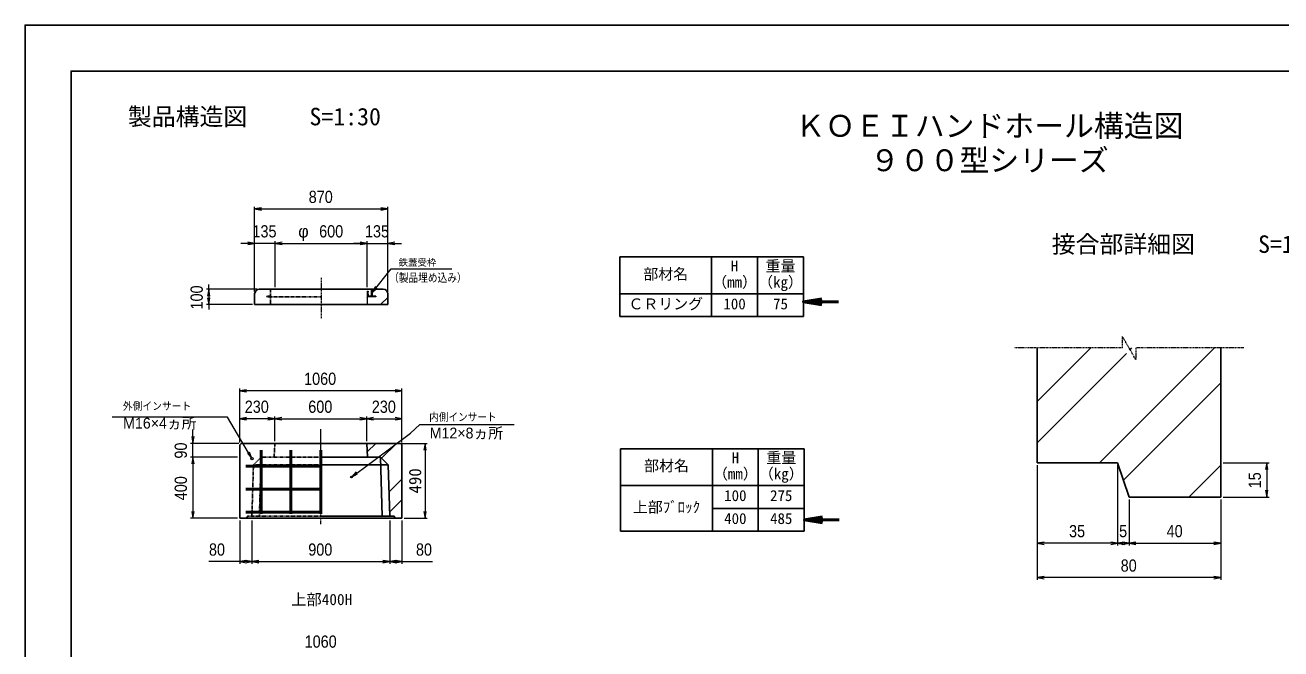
# Model space of a CAD drawing. Units: millimetres, scale not verified. Extents: x -210 to 210, y -148 to 148.
# Drawn here: x -210 to 63.5, y 12.6 to 148.5 of the extents above; entities that cross this region are included whole.
import ezdxf
from ezdxf.enums import TextEntityAlignment as Align

# ---------------------------------------------------------------- set-up
doc = ezdxf.new("R2010")
doc.units = ezdxf.units.MM
doc.linetypes.add('USER1', pattern=[12.95, 6.35, -3.175, 0.25, -3.175])
doc.linetypes.add('USER2', pattern=[4.7625, 3.175, -1.5875])
doc.layers.add('0-0', color=7, linetype='Continuous')
for name, color, linetype, lineweight in [('0-1_0', 9, 'Continuous', 25), ('0-2_dims', 2, 'Continuous', 13), ('0-3_pen1実線', 4, 'Continuous', 13), ('0-4_pen2実線', 3, 'Continuous', 13), ('0-5_pen3実線', 7, 'Continuous', 25), ('0-6_pen4実線', 6, 'Continuous', 25), ('0-7_pen1一点', 4, 'USER1', 13), ('0-8_pen2破線', 3, 'USER2', 25), ('0-9_鉄筋１', 7, 'Continuous', 50), ('0-A_鉄筋２', 7, 'Continuous', 50)]:
    doc.layers.add(name, color=color, linetype=linetype, lineweight=lineweight)
doc.styles.add('ＭＳ ゴシック', font='')
doc.styles.add('ＭＳ Ｐゴシック', font='')
doc.styles.get('ＭＳ ゴシック').set_extended_font_data('MS Gothic')
doc.styles.get('ＭＳ Ｐゴシック').set_extended_font_data('MS PGothic')

# ---------------------------------------------------------------- blocks, each defined once
blk = doc.blocks.new('部分図 1')
at = {"layer": '0-1_0'}
blk.add_lwpolyline([(0, 0), (12600, 0), (12600, 8910), (0, 8910)], close=True, dxfattribs=at)
at = {"layer": '0-2_dims'}
for p, q in [((1499.86, 7168.59), (1499.86, 7723.54)), ((2369.86, 7183.59), (2369.86, 7723.54)), ((1499.86, 7708.54), (2369.86, 7708.54)), ((1499.86, 7483.54), (1409.86, 7483.54)), ((1499.86, 7168.59), (1499.86, 7498.54)), ((1634.86, 7483.54), (1499.86, 7483.54)), ((1634.86, 7198.59), (1634.86, 7498.54)), ((1634.86, 7198.59), (1634.86, 7498.54)), ((1634.86, 7483.54), (2234.86, 7483.54)), ((1634.86, 7483.54), (1724.86, 7483.54)), ((2234.86, 7483.54), (2144.86, 7483.54)), ((2234.86, 7198.59), (2234.86, 7498.54)), ((2234.86, 7198.59), (2234.86, 7498.54)), ((2234.86, 7483.54), (2369.86, 7483.54)), ((2369.86, 7168.59), (2369.86, 7498.54)), ((2369.86, 7483.54), (2459.86, 7483.54)), ((1514.86, 7183.59), (1184.92, 7183.59)), ((1199.92, 7183.59), (1199.92, 7215.41)), ((1199.92, 7183.59), (1199.92, 7083.59)), ((1484.86, 7083.59), (1184.92, 7083.59)), ((1199.92, 7083.59), (1199.92, 7051.78)), ((1402, 6182), (1402, 6535)), ((2462, 6520), (1402, 6520)), ((2462, 6182), (2462, 6535)), ((1402, 6182), (1402, 6352.26)), ((1632, 6337.26), (1402, 6337.26)), ((1632, 6192), (1632, 6352.26)), ((1632, 6192), (1632, 6352.26)), ((1632, 6337.26), (2232, 6337.26)), ((2232, 6192), (2232, 6352.26)), ((2232, 6192), (2232, 6352.26)), ((2232, 6337.26), (2462, 6337.26)), ((2462, 6182), (2462, 6352.26)), ((1096, 6177), (1096, 6267)), ((1397, 6177), (1081, 6177)), ((1096, 6087), (1096, 6177)), ((1387, 6087), (1081, 6087)), ((1387, 6087), (1081, 6087)), ((1096, 6087), (1096, 5687)), ((1096, 6087), (1096, 5997)), ((6613.13, 6035.02), (6613.13, 5509.36)), ((6613.13, 6035.02), (6613.13, 5284.36)), ((7138.13, 6035.02), (7138.13, 5509.36)), ((7138.13, 6035.02), (7138.13, 5509.36)), ((7828.13, 6050.02), (8128.22, 6050.02)), ((8113.22, 6050.02), (8113.22, 5825.02)), ((7213.13, 5810.02), (7213.13, 5509.36)), ((7213.13, 5810.02), (7213.13, 5509.36)), ((7813.13, 5810.02), (7813.13, 5509.36)), ((7813.13, 5810.02), (7813.13, 5284.36)), ((7828.13, 5825.02), (8128.22, 5825.02)), ((1387, 5687), (1081, 5687)), ((1402, 5672), (1402, 5389)), ((1482, 5672), (1482, 5389)), ((1482, 5672), (1482, 5389)), ((2382, 5672), (2382, 5389)), ((2382, 5672), (2382, 5389)), ((2462, 5672), (2462, 5389)), ((7138.13, 5524.36), (6613.13, 5524.36)), ((7213.13, 5524.36), (7138.13, 5524.36)), ((7213.13, 5524.36), (7813.13, 5524.36)), ((1482, 5404), (2382, 5404)), ((7813.13, 5299.36), (6613.13, 5299.36))]:
    blk.add_line(p, q, dxfattribs=at)
at = {"layer": '0-2_dims', "lineweight": 18}
for p, q in [((2435.87, 7316.95), (2787.34, 7316.95)), ((1191.3, 6348.75), (569.83, 6348.75)), ((2578.02, 6299.85), (3194.49, 6299.85)), ((2441.14, 6177), (2628, 6177)), ((2613, 6177), (2613, 5687)), ((2477, 5687), (2628, 5687))]:
    blk.add_line(p, q, dxfattribs=at)
at = {"layer": '0-2_dims', "lineweight": 50}
for p, q in [((5085.86, 7102.36), (5314.43, 7102.36)), ((5090.76, 5677.1), (5319.33, 5677.1))]:
    blk.add_line(p, q, dxfattribs=at)
at = {"layer": '0-2_dims'}
for points in [[(1544.86, 7716.04), (1499.86, 7708.54), (1544.86, 7701.04)], [(2324.86, 7701.04), (2369.86, 7708.54), (2324.86, 7716.04)], [(1454.86, 7476.04), (1499.86, 7483.54), (1454.86, 7491.04)], [(1679.86, 7491.04), (1634.86, 7483.54), (1679.86, 7476.04)], [(1679.86, 7491.04), (1634.86, 7483.54), (1679.86, 7476.04)], [(2189.86, 7476.04), (2234.86, 7483.54), (2189.86, 7491.04)], [(2189.86, 7476.04), (2234.86, 7483.54), (2189.86, 7491.04)], [(2414.86, 7491.04), (2369.86, 7483.54), (2414.86, 7476.04)], [(2266.86, 7161.59), (2390.87, 7316.95), (2435.87, 7316.95)], [(1207.42, 7138.59), (1199.92, 7183.59), (1192.42, 7138.59)], [(2289.07, 7201.44), (2266.86, 7161.59), (2300.79, 7192.08)], [(1192.42, 7128.59), (1199.92, 7083.59), (1207.42, 7128.59)], [(1447, 6527.5), (1402, 6520), (1447, 6512.5)], [(2417, 6512.5), (2462, 6520), (2417, 6527.5)], [(1482, 6077), (1321.69, 6348.75), (1191.3, 6348.75)], [(1482, 6077), (1321.69, 6348.75), (1191.3, 6348.75)], [(1447, 6344.76), (1402, 6337.26), (1447, 6329.76)], [(1587, 6329.76), (1632, 6337.26), (1587, 6344.76)], [(1677, 6344.76), (1632, 6337.26), (1677, 6329.76)], [(2187, 6329.76), (2232, 6337.26), (2187, 6344.76)], [(2277, 6344.76), (2232, 6337.26), (2277, 6329.76)], [(2417, 6329.76), (2462, 6337.26), (2417, 6344.76)], [(2132, 5957), (2517.16, 6243.58), (2578.02, 6299.85)], [(1088.5, 6222), (1096, 6177), (1103.5, 6222)], [(1103.5, 6042), (1096, 6087), (1088.5, 6042)], [(1103.5, 6042), (1096, 6087), (1088.5, 6042)], [(1452.68, 6111.95), (1482, 6077), (1465.6, 6119.57)], [(1452.68, 6111.95), (1482, 6077), (1465.6, 6119.57)], [(2163.63, 5989.88), (2132, 5957), (2172.58, 5977.85)], [(8120.72, 6005.02), (8113.22, 6050.02), (8105.72, 6005.02)], [(8105.72, 5870.02), (8113.22, 5825.02), (8120.72, 5870.02)], [(1088.5, 5732), (1096, 5687), (1103.5, 5732)], [(6658.13, 5531.86), (6613.13, 5524.36), (6658.13, 5516.86)], [(7093.13, 5516.86), (7138.13, 5524.36), (7093.13, 5531.86)], [(7183.13, 5531.86), (7138.13, 5524.36), (7183.13, 5516.86)], [(7168.13, 5516.86), (7213.13, 5524.36), (7168.13, 5531.86)], [(7258.13, 5531.86), (7213.13, 5524.36), (7258.13, 5516.86)], [(7768.13, 5516.86), (7813.13, 5524.36), (7768.13, 5531.86)], [(1482, 5404), (1402, 5404), (1201.18, 5404)], [(1447, 5411.5), (1402, 5404), (1447, 5396.5)], [(1437, 5396.5), (1482, 5404), (1437, 5411.5)], [(1527, 5411.5), (1482, 5404), (1527, 5396.5)], [(2337, 5396.5), (2382, 5404), (2337, 5411.5)], [(2427, 5411.5), (2382, 5404), (2427, 5396.5)], [(2382, 5404), (2462, 5404), (2662.82, 5404)], [(2417, 5396.5), (2462, 5404), (2417, 5411.5)], [(6658.13, 5306.86), (6613.13, 5299.36), (6658.13, 5291.86)], [(7768.13, 5291.86), (7813.13, 5299.36), (7768.13, 5306.86)]]:
    blk.add_lwpolyline(points, dxfattribs=at)
at = {"layer": '0-2_dims', "lineweight": 50}
for points in [[(5205.86, 7122.36), (5085.86, 7102.36), (5205.86, 7082.36)], [(5210.76, 5697.1), (5090.76, 5677.1), (5210.76, 5657.1)]]:
    blk.add_lwpolyline(points, dxfattribs=at)
at = {"layer": '0-2_dims', "lineweight": 18}
for points in [[(2620.5, 6132), (2613, 6177), (2605.5, 6132)], [(2605.5, 5732), (2613, 5687), (2620.5, 5732)]]:
    blk.add_lwpolyline(points, dxfattribs=at)
at = {"layer": '0-3_pen1実線'}
for p, q in [((2266.86, 7162.62), (2287.84, 7183.59)), ((2234.86, 7130.62), (2237.84, 7133.59)), ((2322.54, 7083.59), (2369.86, 7130.91)), ((6613.13, 6450.49), (6962.67, 6800.02)), ((6613.13, 6181.08), (7196.29, 6764.24)), ((7020.89, 6050.02), (7770.89, 6800.02)), ((7218.93, 6786.88), (7232.08, 6800.02)), ((7176.17, 5935.9), (7813.13, 6572.86)), ((2235.13, 6120.7), (2291.43, 6177)), ((2329.07, 6079.93), (2426.14, 6177)), ((7604.11, 5825.02), (7813.13, 6034.04)), ((2377.32, 5858.78), (2462, 5943.46)), ((2381.22, 5727.98), (2462, 5808.75))]:
    blk.add_line(p, q, dxfattribs=at)
at = {"layer": '0-4_pen2実線'}
for p, q in [((2234.86, 7171.09), (2240.86, 7171.09)), ((2234.86, 7171.09), (2234.86, 7133.59)), ((2260.86, 7139.59), (2240.86, 7139.59)), ((2260.86, 7183.59), (2260.86, 7139.59)), ((2266.86, 7183.59), (2266.86, 7139.59)), ((2290.86, 7139.59), (2266.86, 7139.59)), ((2290.86, 7139.59), (2290.86, 7133.59)), ((2234.86, 7133.59), (2234.86, 7083.59)), ((2290.86, 7133.59), (2234.86, 7133.59))]:
    blk.add_line(p, q, dxfattribs=at)
at = {"layer": '0-4_pen2実線', "linetype": 'USER2'}
blk.add_line((2240.86, 7171.09), (2240.86, 7139.59), dxfattribs=at)
at = {"layer": '0-4_pen2実線'}
for centre, radius in [((1482, 6077), 8), ((2132, 5957), 6)]:
    blk.add_circle(centre, radius, dxfattribs=at)
at = {"layer": '0-5_pen3実線'}
for p, q in [((4485.86, 7394.86), (4485.86, 7004.86)), ((4785.86, 7394.86), (4785.86, 7004.86)), ((1499.86, 7153.59), (1499.86, 7083.59)), ((1529.86, 7183.59), (2339.86, 7183.59)), ((2369.86, 7153.59), (2369.86, 7083.59)), ((3885.86, 7154.86), (5085.86, 7154.86)), ((1499.86, 7083.59), (2369.86, 7083.59)), ((6613.13, 6800.02), (6613.13, 6050.02)), ((7813.13, 6800.02), (7813.13, 5825.02)), ((1402, 6167), (1412, 6177)), ((1402, 6167), (1402, 5687)), ((2452, 6177), (1412, 6177)), ((2237, 6087), (2232, 6177)), ((2462, 6167), (2452, 6177)), ((2462, 5687), (2462, 6167)), ((2322, 6087), (1932, 6087)), ((2322, 6087), (2372, 6037)), ((2322, 6087), (2333.49, 5702)), ((4490.76, 6142.1), (4490.76, 5602.1)), ((4790.76, 6142.1), (4790.76, 5602.1)), ((2372, 6037), (1932, 6037)), ((2372, 6037), (2382, 5702)), ((7138.13, 6050.02), (6613.13, 6050.02)), ((7213.13, 5825.02), (7138.13, 6050.02)), ((3890.76, 5902.1), (5090.76, 5902.1)), ((4490.76, 5752.1), (5090.76, 5752.1)), ((7213.13, 5825.02), (7813.13, 5825.02)), ((2462, 5687), (1402, 5687)), ((2412, 5702), (1932, 5702)), ((2412, 5702), (2417, 5687))]:
    blk.add_line(p, q, dxfattribs=at)
for centre, start, end in [((1529.86, 7153.59), 90, 180), ((2339.86, 7153.59), 0, 90)]:
    blk.add_arc(centre, 30, start, end, dxfattribs=at)
at = {"layer": '0-6_pen4実線'}
for p, q in [((3885.86, 7394.86), (5085.86, 7394.86)), ((3885.86, 7394.86), (3885.86, 7004.86)), ((5085.86, 7394.86), (5085.86, 7004.86)), ((3885.86, 7004.86), (5085.86, 7004.86)), ((3890.76, 6142.1), (5090.76, 6142.1)), ((3890.76, 6142.1), (3890.76, 5602.1)), ((5090.76, 6142.1), (5090.76, 5602.1)), ((3890.76, 5602.1), (5090.76, 5602.1))]:
    blk.add_line(p, q, dxfattribs=at)
blk.add_lwpolyline([(300, 300), (12300, 300), (12300, 8610), (300, 8610)], close=True, dxfattribs=at)
at = {"layer": '0-7_pen1一点'}
for p, q in [((1934.86, 7257.67), (1934.86, 6990.04)), ((7169.83, 6800.02), (7169.83, 6875.02)), ((7256.43, 6725.02), (7169.83, 6875.02)), ((7169.83, 6800.02), (6463.13, 6800.02)), ((7963.13, 6800.02), (7256.43, 6800.02)), ((7256.43, 6800.02), (7256.43, 6725.02)), ((1932, 5649), (1932, 6270.67)), ((1932, 5932.87), (1932, 6270.67))]:
    blk.add_line(p, q, dxfattribs=at)
at = {"layer": '0-8_pen2破線'}
for p, q in [((1578.86, 7139.59), (1578.86, 7133.59)), ((1578.86, 7139.59), (1602.86, 7139.59)), ((1602.86, 7183.59), (1602.86, 7083.59)), ((1578.86, 7133.59), (1934.86, 7133.59)), ((1632, 6177), (1627, 6087)), ((1632, 6177), (1627, 6087)), ((1492, 6037), (1542, 6087)), ((1542, 6085), (1530.57, 5702.11)), ((1932, 6087), (1542, 6087)), ((1492, 6037), (1482, 5702)), ((1932, 6037), (1492, 6037)), ((1452, 5702), (1447, 5687)), ((1932, 5702), (1452, 5702))]:
    blk.add_line(p, q, dxfattribs=at)
at = {"layer": '0-9_鉄筋１'}
for p, q in [((1542, 6092), (1542, 5717)), ((1737, 6092), (1737, 5717)), ((1932, 6092), (1932, 5717)), ((1542, 6027), (1932, 6027)), ((1542, 5877), (1932, 5877)), ((1542, 5727), (1932, 5727))]:
    blk.add_line(p, q, dxfattribs=at)
at = {"layer": '0-A_鉄筋２'}
for p, q in [((1542, 6092), (1542, 6132)), ((1737, 6092), (1737, 6132)), ((1932, 6092), (1932, 6132)), ((1542, 6027), (1442, 6027)), ((1542, 5877), (1442, 5877)), ((1542, 5727), (1442, 5727))]:
    blk.add_line(p, q, dxfattribs=at)
at = {"layer": '0-2_dims', "color": 7, "style": 'ＭＳ Ｐゴシック'}
for s, height, width, p in [('870', 79.98, 0.9, (1853.04, 7723.54)), ('135', 79.98, 0.9, (1485.54, 7498.54)), ('600', 79.98, 0.9, (1921.22, 7498.54)), ('135', 79.98, 0.9, (2220.54, 7498.54)), ('（製品埋め込み）', 54.61, 0.85, (2378.39, 7215.39)), ('1060', 79.98, 0.9, (1822.91, 6535)), ('外側インサート', 50.68, 0.9, (638.34, 6380)), ('230', 79.98, 0.9, (1435.18, 6352.26)), ('600', 79.98, 0.9, (1850.18, 6352.26)), ('230', 79.98, 0.9, (2265.18, 6352.26)), ('内側インサート', 51.2, 0.9, (2640.31, 6308.03)), ('35', 79.98, 0.9, (6821.09, 5539.36)), ('5', 79.98, 0.9, (7148.36, 5539.36)), ('40', 79.98, 0.9, (7458.59, 5539.36)), ('80', 79.98, 0.9, (1201.18, 5419)), ('900', 79.98, 0.9, (1850.18, 5419)), ('80', 79.98, 0.9, (2553.73, 5419)), ('80', 79.98, 0.9, (7158.59, 5314.36)), ('1060', 79.98, 0.9, (1826.41, 4817.65))]:
    blk.add_text(s, height=height, dxfattribs=dict(at, width=width)).set_placement(p, align=Align.BOTTOM_LEFT)
for s, height, p in [('φ', 79.98, (1784.86, 7498.54)), ('鉄蓋受枠', 44.11, (2440.16, 7323.49)), ('M16×4ヵ所', 70.81, (640.6, 6252.16)), ('M12×8ヵ所', 70.81, (2643.74, 6187.58))]:
    blk.add_text(s, height=height, dxfattribs=at).set_placement(p, align=Align.BOTTOM_LEFT)
at = {"layer": '0-2_dims', "color": 7, "style": 'ＭＳ Ｐゴシック', "width": 0.9}
for s, p in [('100', (1184.92, 7051.78)), ('90', (1081, 6077.45)), ('400', (1081, 5805.18)), ('15', (8098.22, 5882.98))]:
    blk.add_text(s, height=79.98, rotation=90, dxfattribs=at).set_placement(p, align=Align.BOTTOM_LEFT)
at = {"layer": '0-2_dims', "color": 7, "style": 'ＭＳ ゴシック'}
blk.add_text('490', height=80.65, rotation=90, dxfattribs=at).set_placement((2612.5, 5849.5), align=Align.BOTTOM_LEFT)
at = {"layer": '0-5_pen3実線', "style": 'ＭＳ ゴシック'}
for s, height, p in [('\u3000製品構造図\u3000', 114.4, (515.33, 8220.73)), ('S=1:30', 114.4, (1857.98, 8220.73)), ('\u3000接合部詳細図\u3000', 114.4, (6551.7, 7387.15)), ('S=1:2', 114.3, (8056.44, 7387.16)), ('部材名', 71.47, (4039.63, 7226.12)), ('H', 71.47, (4611.49, 7278.62)), ('重量', 71.47, (4838.38, 7278.62)), ('（mm）', 71.49, (4489.59, 7173.61)), ('（kg）', 71.49, (4789.59, 7173.61)), ('ＣＲリング', 71.46, (3942.16, 7031.13)), ('100', 71.47, (4562.74, 7031.12)), ('75', 71.44, (4887.13, 7031.14)), ('部材名', 71.47, (4044.53, 5973.36)), ('H', 71.47, (4616.39, 6025.86)), ('重量', 71.47, (4843.28, 6025.86)), ('（mm）', 71.49, (4494.49, 5920.85)), ('（kg）', 71.49, (4794.49, 5920.85)), ('100', 71.47, (4567.65, 5778.36)), ('275', 71.45, (4867.67, 5778.38)), ('上部ﾌﾞﾛｯｸ', 71.48, (3971.4, 5703.36)), ('400', 71.46, (4567.66, 5628.37)), ('485', 71.43, (4867.68, 5628.38)), ('上部400H', 73.31, (1738, 5098))]:
    blk.add_text(s, height=height, dxfattribs=at).set_placement(p, align=Align.BOTTOM_LEFT)
at = {"layer": '0-6_pen4実線', "style": 'ＭＳ ゴシック'}
for s, p in [('\u3000ＫＯＥＩハンドホール構造図\u3000', (4837.55, 8137.5)), ('９００型シリーズ', (5519.99, 7912.5))]:
    blk.add_text(s, height=143, dxfattribs=at).set_placement(p, align=Align.BOTTOM_LEFT)

msp = doc.modelspace()

# ---------------------------------------------------------------- block references
at = {"layer": '0-0', "xscale": 0.0333333, "yscale": 0.0333333}
msp.add_blockref('部分図 1', (-210, -148.5), dxfattribs=at)

doc.saveas('drawing.dxf')
